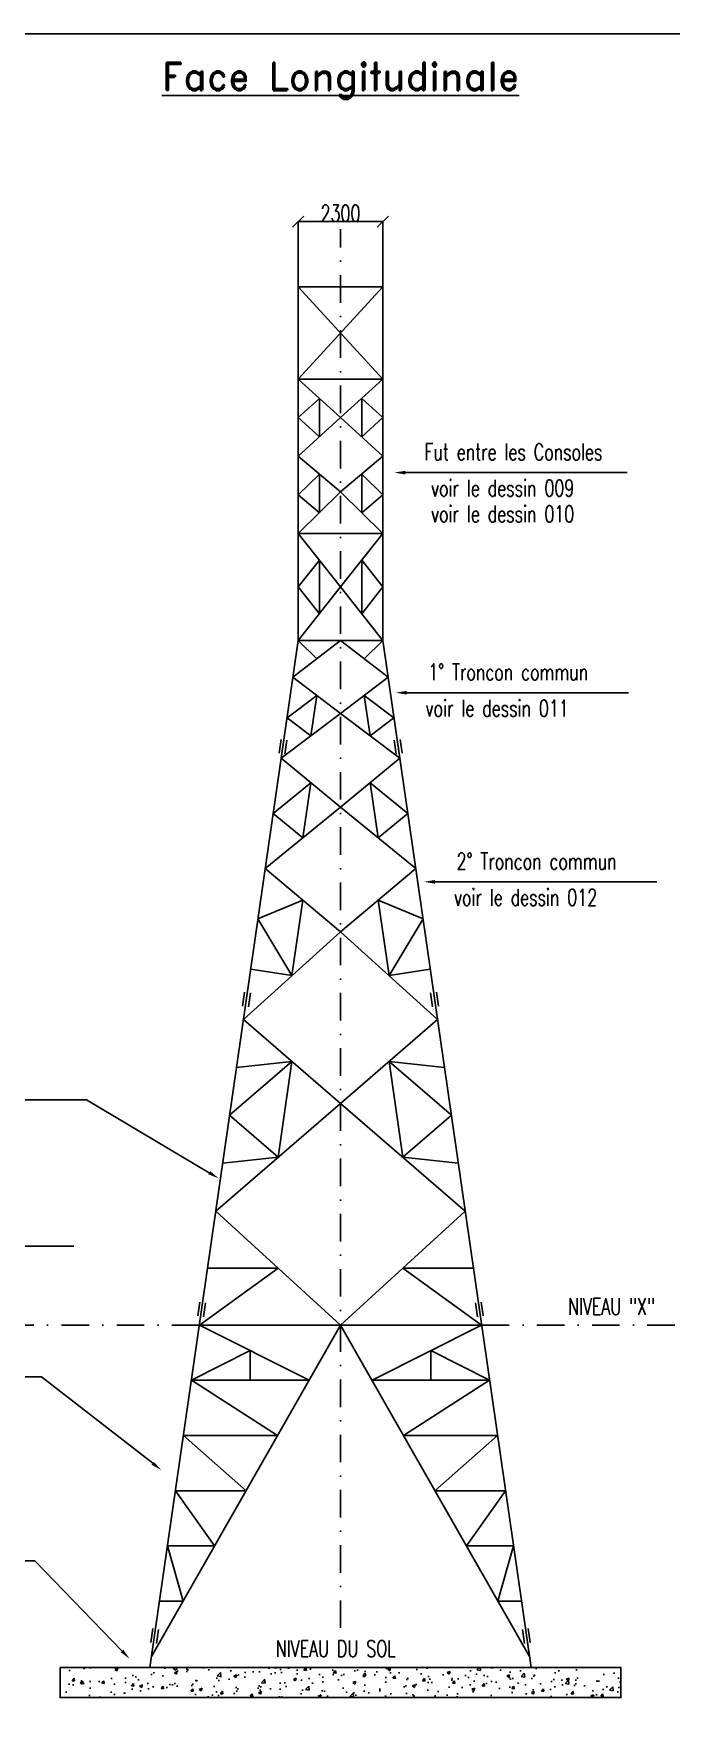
# Model space of a CAD drawing. Header units: millimetres. Extents: x 3750 to 125400, y 750 to 86850.
# Drawn here: x 35861 to 53188, y 41112 to 86850 of the extents above; entities that cross this region are included whole.
import ezdxf
from ezdxf.enums import TextEntityAlignment as Align

# ---------------------------------------------------------------- set-up
doc = ezdxf.new("R2010")
doc.units = ezdxf.units.MM
doc.header["$LTSCALE"] = 1500
doc.linetypes.add('DASHDOT', pattern=[1, 0.5, -0.25, 0, -0.25])
for name, color, linetype in [('LS', 7, 'Continuous'), ('MZ', 6, 'DASHDOT'), ('QT_MPR', 7, 'Continuous')]:
    doc.layers.add(name, color=color, linetype=linetype)
doc.styles.add('RD', font='ROMAND8.SHX', dxfattribs={"width": 0.7})
doc.styles.add('RS', font='ROMANS8.shx', dxfattribs={"width": 0.7})
doc.dimstyles.new('TRATTO', dxfattribs={"dimscale": 0, "dimtxt": 450, "dimasz": 300, "dimexe": 0, "dimexo": 0.06, "dimgap": 5, "dimtad": 1, "dimzin": 0, "dimdsep": 46, "dimtxsty": 'RS', "dimblk1": 'OBLIQUE', "dimblk2": 'OBLIQUE', "dimsah": 1, "dimcen": 0.09, "dimclrd": 2, "dimclre": 2, "dimclrt": 7, "dimadec": 0, "dimazin": 0, "dimtfac": 1, "dimtix": 1, "dimtmove": 2, "dimatfit": 3, "dimfxl": 1, "dimtolj": 1, "dimtzin": 0, "dimarcsym": 0})

# ---------------------------------------------------------------- blocks, each defined once
blk = doc.blocks.new('_OBLIQUE')
at = {"color": 0, "linetype": 'ByBlock'}
blk.add_line((-0.5, -0.5), (0.5, 0.5), dxfattribs=at)
blk = doc.blocks.new('*D42')
at = {"layer": 'DEFPOINTS', "color": 0, "transparency": 16777216}
for p in [(45348, 81743), (43048, 79969), (45348, 79969)]:
    blk.add_point(p, dxfattribs=at)
at = {"layer": 'LS', "color": 2, "lineweight": -2, "transparency": 16777216}
for p, q in [((43048, 79969), (43048, 81743)), ((43048, 81743), (45348, 81743)), ((45348, 79969), (45348, 81743))]:
    blk.add_line(p, q, dxfattribs=at)
at = {"layer": 'LS', "color": 2, "lineweight": -2, "transparency": 16777216, "xscale": 300, "yscale": 300, "zscale": 300, "rotation": 180}
blk.add_blockref('_OBLIQUE', (43048, 81743), dxfattribs=at)
at = {"layer": 'LS', "color": 2, "lineweight": -2, "transparency": 16777216, "xscale": 300, "yscale": 300, "zscale": 300}
blk.add_blockref('_OBLIQUE', (45348, 81743), dxfattribs=at)
at = {"layer": 'LS', "color": 7, "transparency": 16777216, "insert": (44198, 81973), "char_height": 450, "attachment_point": 5, "style": 'RS'}
blk.add_mtext('\\A1;2300', dxfattribs=at)

msp = doc.modelspace()

# ---------------------------------------------------------------- hatches: boundary and pattern name
at = {"layer": 'LS'}
h = msp.add_hatch(dxfattribs=at)
h.set_pattern_fill('AR-CONC', color=3, scale=112.501668, style=0)
h.set_pattern_definition([(50, (-315241.2, -28657.9), (806.9297, -70.5972), [84.3763, -928.1388]), (355, (-315241.2, -28657.9), (-156.0976, 846.2287), [67.501, -742.511]), (100.4514, (-315174, -28663.8), (650.8327, 775.631), [71.7088, -788.7966]), (46.1842, (-315241.2, -28432.9), (1200.664, -186.2117), [126.5644, -1392.208]), (96.6356, (-315141.2, -28448.4), (1051.511, 1095.899), [107.563, -1183.1947]), (351.1842, (-315241.2, -28432.9), (1051.5103, 1095.8997), [101.2515, -1113.7665]), (21, (-315128.7, -28489.16), (671.5304, -452.953), [84.3763, -928.1388]), (326, (-315128.7, -28489.2), (273.7338, 815.8059), [67.501, -742.511]), (71.4514, (-315072.8, -28526.9), (945.2645, 362.8522), [71.7088, -788.7966]), (37.5, (-315241.23, -28657.92), (13.68004, 374.51114), [0, -733.5109, 0, -753.7612, 0, -745.32355]), (7.5, (-315241.23, -28657.9), (295.9576, 443.71976), [0, -429.75637, 0, -716.63563, 0, -284.0667]), (327.5, (-315492.1, -28657.92), (600.55915, -25.3746), [0, -281.2542, 0, -877.513, 0, -1164.39227]), (317.5, (-315604.6, -28657.9), (656.0942, 112.6198), [0, -365.6304, 0, -582.75864, 0, -826.8873])])
h.paths.add_polyline_path([(51818.583, 42468.603), (36578.304, 42468.603), (36578.304, 41648.572), (51818.583, 41648.572)])

# ---------------------------------------------------------------- linework, layer by layer
at = {"color": 6, "ltscale": 0.01}
for p, q in [((43048.443, 79968.603), (45348.443, 79968.603)), ((43048.443, 79968.603), (43048.443, 77468.603)), ((45348.443, 79968.603), (43048.443, 77468.603)), ((43048.443, 79968.603), (45348.443, 77468.603)), ((45348.443, 79968.603), (45348.443, 77468.603)), ((43048.443, 70368.603), (43048.443, 77468.603)), ((43048.443, 77468.603), (45348.443, 77468.603)), ((43048.443, 77468.603), (44198.443, 76418.603)), ((45348.443, 77468.603), (44198.443, 76418.603)), ((45348.443, 70368.603), (45348.443, 77468.603)), ((43623.443, 76943.603), (43048.443, 76418.603)), ((43623.443, 75893.603), (43623.443, 76943.603)), ((44773.443, 76943.603), (45348.443, 76418.603)), ((44773.443, 75893.603), (44773.443, 76943.603)), ((43048.443, 75368.603), (44198.443, 76418.603)), ((43048.443, 76418.603), (43623.443, 75893.603)), ((45348.443, 75368.603), (44198.443, 76418.603)), ((45348.443, 76418.603), (44773.443, 75893.603)), ((44198.443, 74402.603), (43048.443, 75368.603)), ((44198.443, 74402.603), (45348.443, 75368.603)), ((44198.443, 74402.603), (45348.443, 75368.603)), ((43623.443, 74885.603), (43048.443, 74318.603)), ((43623.443, 73835.603), (43623.443, 74885.603)), ((44773.443, 74885.603), (45348.443, 74318.603)), ((44773.443, 73835.603), (44773.443, 74885.603)), ((44198.443, 74402.603), (43048.443, 73268.603)), ((43048.443, 74318.603), (43623.443, 73835.603)), ((44198.443, 74402.603), (45348.443, 73268.603)), ((44198.443, 74402.603), (45348.443, 73268.603)), ((45348.443, 74318.603), (44773.443, 73835.603)), ((43048.443, 73268.603), (45348.443, 73268.603)), ((43048.443, 73268.603), (44198.443, 71818.603)), ((45348.443, 73268.603), (44198.443, 71818.603)), ((43048.443, 71818.603), (43623.443, 72543.603)), ((43623.443, 72543.603), (43623.443, 71093.603)), ((45348.443, 71818.603), (44773.443, 72543.603)), ((44773.443, 72543.603), (44773.443, 71093.603)), ((43048.443, 70368.603), (44198.443, 71818.603)), ((43623.443, 71093.603), (43048.443, 71818.603)), ((45348.443, 70368.603), (44198.443, 71818.603)), ((44773.443, 71093.603), (45348.443, 71818.603)), ((43048.443, 70368.603), (39021.211, 42468.603)), ((44198.443, 70368.603), (42904.098, 69368.603)), ((43048.443, 70368.603), (45348.443, 70368.603)), ((43048.443, 70368.603), (43551.271, 69868.603)), ((43048.443, 70368.603), (45348.443, 70368.603)), ((44198.443, 70368.603), (45492.788, 69368.603)), ((45348.443, 70368.603), (44845.616, 69868.603)), ((45348.443, 70368.603), (49375.675, 42468.603)), ((42904.098, 69368.603), (44198.443, 68381.307)), ((45492.788, 69368.603), (44198.443, 68381.307)), ((42745.318, 68268.603), (43551.271, 68874.955)), ((43551.271, 68874.955), (43392.491, 67774.955)), ((45651.568, 68268.603), (44845.616, 68874.955)), ((44845.616, 68874.955), (45004.396, 67774.955)), ((44198.443, 68381.307), (42586.538, 67168.603)), ((43392.491, 67774.955), (42745.318, 68268.603)), ((44198.443, 68381.307), (45810.348, 67168.603)), ((45004.396, 67774.955), (45651.568, 68268.603)), ((42582.106, 67678.459), (42527.602, 67300.861)), ((42740.465, 67655.6), (42685.961, 67278.002)), ((45656.421, 67655.6), (45710.926, 67278.002)), ((45814.78, 67678.459), (45869.285, 67300.861)), ((44198.443, 65837.319), (42586.538, 67168.603)), ((44198.443, 65837.319), (45810.348, 67168.603)), ((42370.021, 65668.603), (43392.491, 66502.961)), ((43392.491, 66502.961), (43175.973, 65002.961)), ((46026.866, 65668.603), (45004.396, 66502.961)), ((45004.396, 66502.961), (45220.913, 65002.961)), ((42153.503, 64168.603), (44198.443, 65837.319)), ((43175.973, 65002.961), (42370.021, 65668.603)), ((46243.384, 64168.603), (44198.443, 65837.319)), ((45220.913, 65002.961), (46026.866, 65668.603)), ((44198.443, 62454.859), (42153.503, 64168.603)), ((44198.443, 62454.859), (46243.384, 64168.603)), ((41956.121, 62801.175), (43175.973, 63311.731)), ((43175.973, 63311.731), (42879.901, 61260.589)), ((46440.765, 62801.175), (45220.913, 63311.731)), ((45220.913, 63311.731), (45516.986, 61260.589)), ((41956.121, 62801.175), (42879.901, 61260.589)), ((46440.765, 62801.175), (45516.986, 61260.589)), ((41561.358, 60066.32), (44198.443, 62454.859)), ((46835.529, 60066.32), (44198.443, 62454.859)), ((42879.901, 61260.589), (41758.739, 61433.748)), ((45516.986, 61260.589), (46638.147, 61433.748)), ((41591.118, 60813.052), (41536.613, 60435.454)), ((41749.476, 60790.194), (41694.972, 60412.596)), ((46647.41, 60790.194), (46701.915, 60412.596)), ((46805.769, 60813.052), (46860.273, 60435.454)), ((41561.358, 60066.32), (44198.443, 57790.241)), ((46835.529, 60066.32), (44198.443, 57790.241)), ((42879.901, 58928.281), (41186.06, 57466.32)), ((41373.709, 58766.32), (42879.901, 58928.281)), ((42879.901, 58928.281), (42504.603, 56328.281)), ((47023.178, 58766.32), (45516.986, 58928.281)), ((45516.986, 58928.281), (47210.826, 57466.32)), ((45516.986, 58928.281), (45892.284, 56328.281)), ((44198.443, 57790.241), (40810.763, 54866.32)), ((44198.443, 57790.241), (47586.124, 54866.32)), ((41186.06, 57466.32), (42504.603, 56328.281)), ((47210.826, 57466.32), (45892.284, 56328.281)), ((42504.603, 56328.281), (40998.411, 56166.32)), ((45892.284, 56328.281), (47398.475, 56166.32)), ((40810.763, 54866.32), (44198.443, 51768.603)), ((47586.124, 54866.32), (44198.443, 51768.603)), ((40363.622, 51768.603), (42504.603, 53317.461)), ((42504.603, 53317.461), (40587.192, 53317.461)), ((48033.265, 51768.603), (45892.284, 53317.461)), ((45892.284, 53317.461), (47809.694, 53317.461)), ((40375.79, 52393.462), (40321.285, 52015.864)), ((40534.149, 52370.603), (40479.644, 51993.005)), ((47862.738, 52370.603), (47917.242, 51993.005)), ((48021.097, 52393.462), (48075.601, 52015.864)), ((39064.515, 42768.603), (44198.443, 51768.603)), ((40363.622, 51768.603), (44198.443, 51768.603)), ((43342.788, 50268.603), (40363.622, 51768.603)), ((48033.265, 51768.603), (44198.443, 51768.603)), ((49332.372, 42768.603), (44198.443, 51768.603)), ((45054.098, 50268.603), (48033.265, 51768.603)), ((41744.946, 51073.111), (40147.104, 50268.603)), ((41744.946, 50268.603), (41744.946, 51073.111)), ((46651.94, 50268.603), (46651.94, 51073.111)), ((46651.94, 51073.111), (48249.783, 50268.603)), ((42487.134, 48768.603), (40147.104, 50268.603)), ((40147.104, 50268.603), (43342.788, 50268.603)), ((48249.783, 50268.603), (45054.098, 50268.603)), ((45909.753, 48768.603), (48249.783, 50268.603)), ((41631.479, 47268.603), (39930.586, 48768.603)), ((39930.586, 48768.603), (42487.134, 48768.603)), ((48466.3, 48768.603), (45909.753, 48768.603)), ((46765.408, 47268.603), (48466.3, 48768.603)), ((40775.824, 45768.603), (39714.068, 47268.603)), ((39714.068, 47268.603), (41631.479, 47268.603)), ((48682.818, 47268.603), (46765.408, 47268.603)), ((47621.062, 45768.603), (48682.818, 47268.603)), ((39920.169, 44268.603), (39497.55, 45768.603)), ((39497.55, 45768.603), (40775.824, 45768.603)), ((48899.336, 45768.603), (47621.062, 45768.603)), ((48476.717, 44268.603), (48899.336, 45768.603)), ((39281.033, 44268.603), (39920.169, 44268.603)), ((49115.854, 44268.603), (48476.717, 44268.603)), ((39095.229, 43521.946), (39040.724, 43144.348)), ((39253.588, 43499.088), (39199.083, 43121.49)), ((49143.299, 43499.088), (49197.803, 43121.49)), ((49301.658, 43521.946), (49356.162, 43144.348))]:
    msp.add_line(p, q, dxfattribs=at)
at = {"layer": 'LS', "color": 6}
for p, q in [((29186.719, 57888.763), (37292.161, 57888.763)), ((29186.719, 53913.783), (36949.288, 53913.783)), ((30401.485, 50358.995), (36077.394, 50358.995)), ((30590.28, 45364.077), (35888.599, 45364.077)), ((38258.371, 42917.995), (35888.599, 45364.077))]:
    msp.add_line(p, q, dxfattribs=at)
at = {"layer": 'LS', "color": 8}
msp.add_lwpolyline([(3750, 86850), (3750, 750), (99150, 750), (99150, 12750), (125400, 12750), (125400, 86850), (3750, 86850)], close=True, dxfattribs=at)
at = {"layer": 'LS', "color": 6}
for points in [[(45960.649, 74926.125), (51984.128, 74926.125)], [(45996.068, 68946.636), (52019.548, 68946.636)], [(46767.109, 63808.34), (52790.588, 63808.34)], [(40632.814, 55906.281), (37292.161, 57888.763)], [(39094.857, 48012.2), (36077.394, 50358.995)]]:
    msp.add_lwpolyline(points, dxfattribs=at)
at = {"layer": 'LS', "color": 3}
msp.add_lwpolyline([(36578.304, 42468.603), (51818.583, 42468.603), (51818.583, 41648.572), (36578.304, 41648.572)], close=True, dxfattribs=at)
at = {"layer": 'LS', "color": 6}
for points in [[(45960.649, 74876.125), (45660.649, 74926.125), (45960.649, 74976.125)], [(45996.068, 68896.636), (45696.068, 68946.636), (45996.068, 68996.636)], [(46767.109, 63758.34), (46467.109, 63808.34), (46767.109, 63858.34)], [(40658.331, 55949.279), (40890.806, 55753.178), (40607.297, 55863.282)], [(39064.161, 47972.732), (39331.668, 47828.024), (39125.553, 48051.668)], [(38222.46, 42883.204), (38467.115, 42702.529), (38294.282, 42952.786)]]:
    msp.add_solid(points, dxfattribs=at)
at = {"layer": 'MZ'}
for p, q in [((44198.443, 43539.906), (44198.443, 81535.669)), ((26115.258, 51768.603), (40363.622, 51768.603)), ((48033.265, 51768.603), (56169.381, 51768.603))]:
    msp.add_line(p, q, dxfattribs=at)

# ---------------------------------------------------------------- texts
at = {"layer": 'LS', "color": 3, "style": 'RD'}
msp.add_text('%%UFace Longitudinale', height=750, dxfattribs=at).set_placement((44198.443, 85569.537), align=Align.MIDDLE)
at = {"layer": 'LS', "style": 'RS', "width": 0.7}
for s, p in [('Fut entre les Consoles', (46481.367, 75262.826)), ('voir le dessin 009', (46660.933, 74279.044)), ('voir le dessin 010', (46660.933, 73579.044)), ('1° Troncon commun', (46582.133, 69283.337)), ('voir le dessin 011', (46512.817, 68299.555)), ('2° Troncon commun', (47353.174, 64145.041)), ('voir le dessin 012', (47283.858, 63161.259))]:
    msp.add_text(s, height=450, dxfattribs=at).set_placement(p)
at = {"layer": 'LS', "color": 7, "style": 'RS', "width": 0.7}
msp.add_text('NIVEAU DU SOL', height=450, dxfattribs=at).set_placement((42442.696, 42752.955))
at = {"layer": 'QT_MPR', "color": 7, "style": 'RS', "width": 0.7}
msp.add_text('NIVEAU "X"', height=450, dxfattribs=at).set_placement((50381.967, 52045.994))

# ---------------------------------------------------------------- dimensions: what is measured, and where the dimension line sits
at = {"layer": 'LS'}
dim = msp.add_linear_dim(base=(45348.443, 81742.55), p1=(43048.443, 79968.603), p2=(45348.443, 79968.603), text='2300', dimstyle='TRATTO', override={"dimscale": 1, "dimfxl": 0}, dxfattribs=at)
dim.commit()
dim.dimension.update_dxf_attribs({"geometry": '*D42', "text_midpoint": (44198.443, 81972.55)})

doc.saveas('drawing.dxf')
